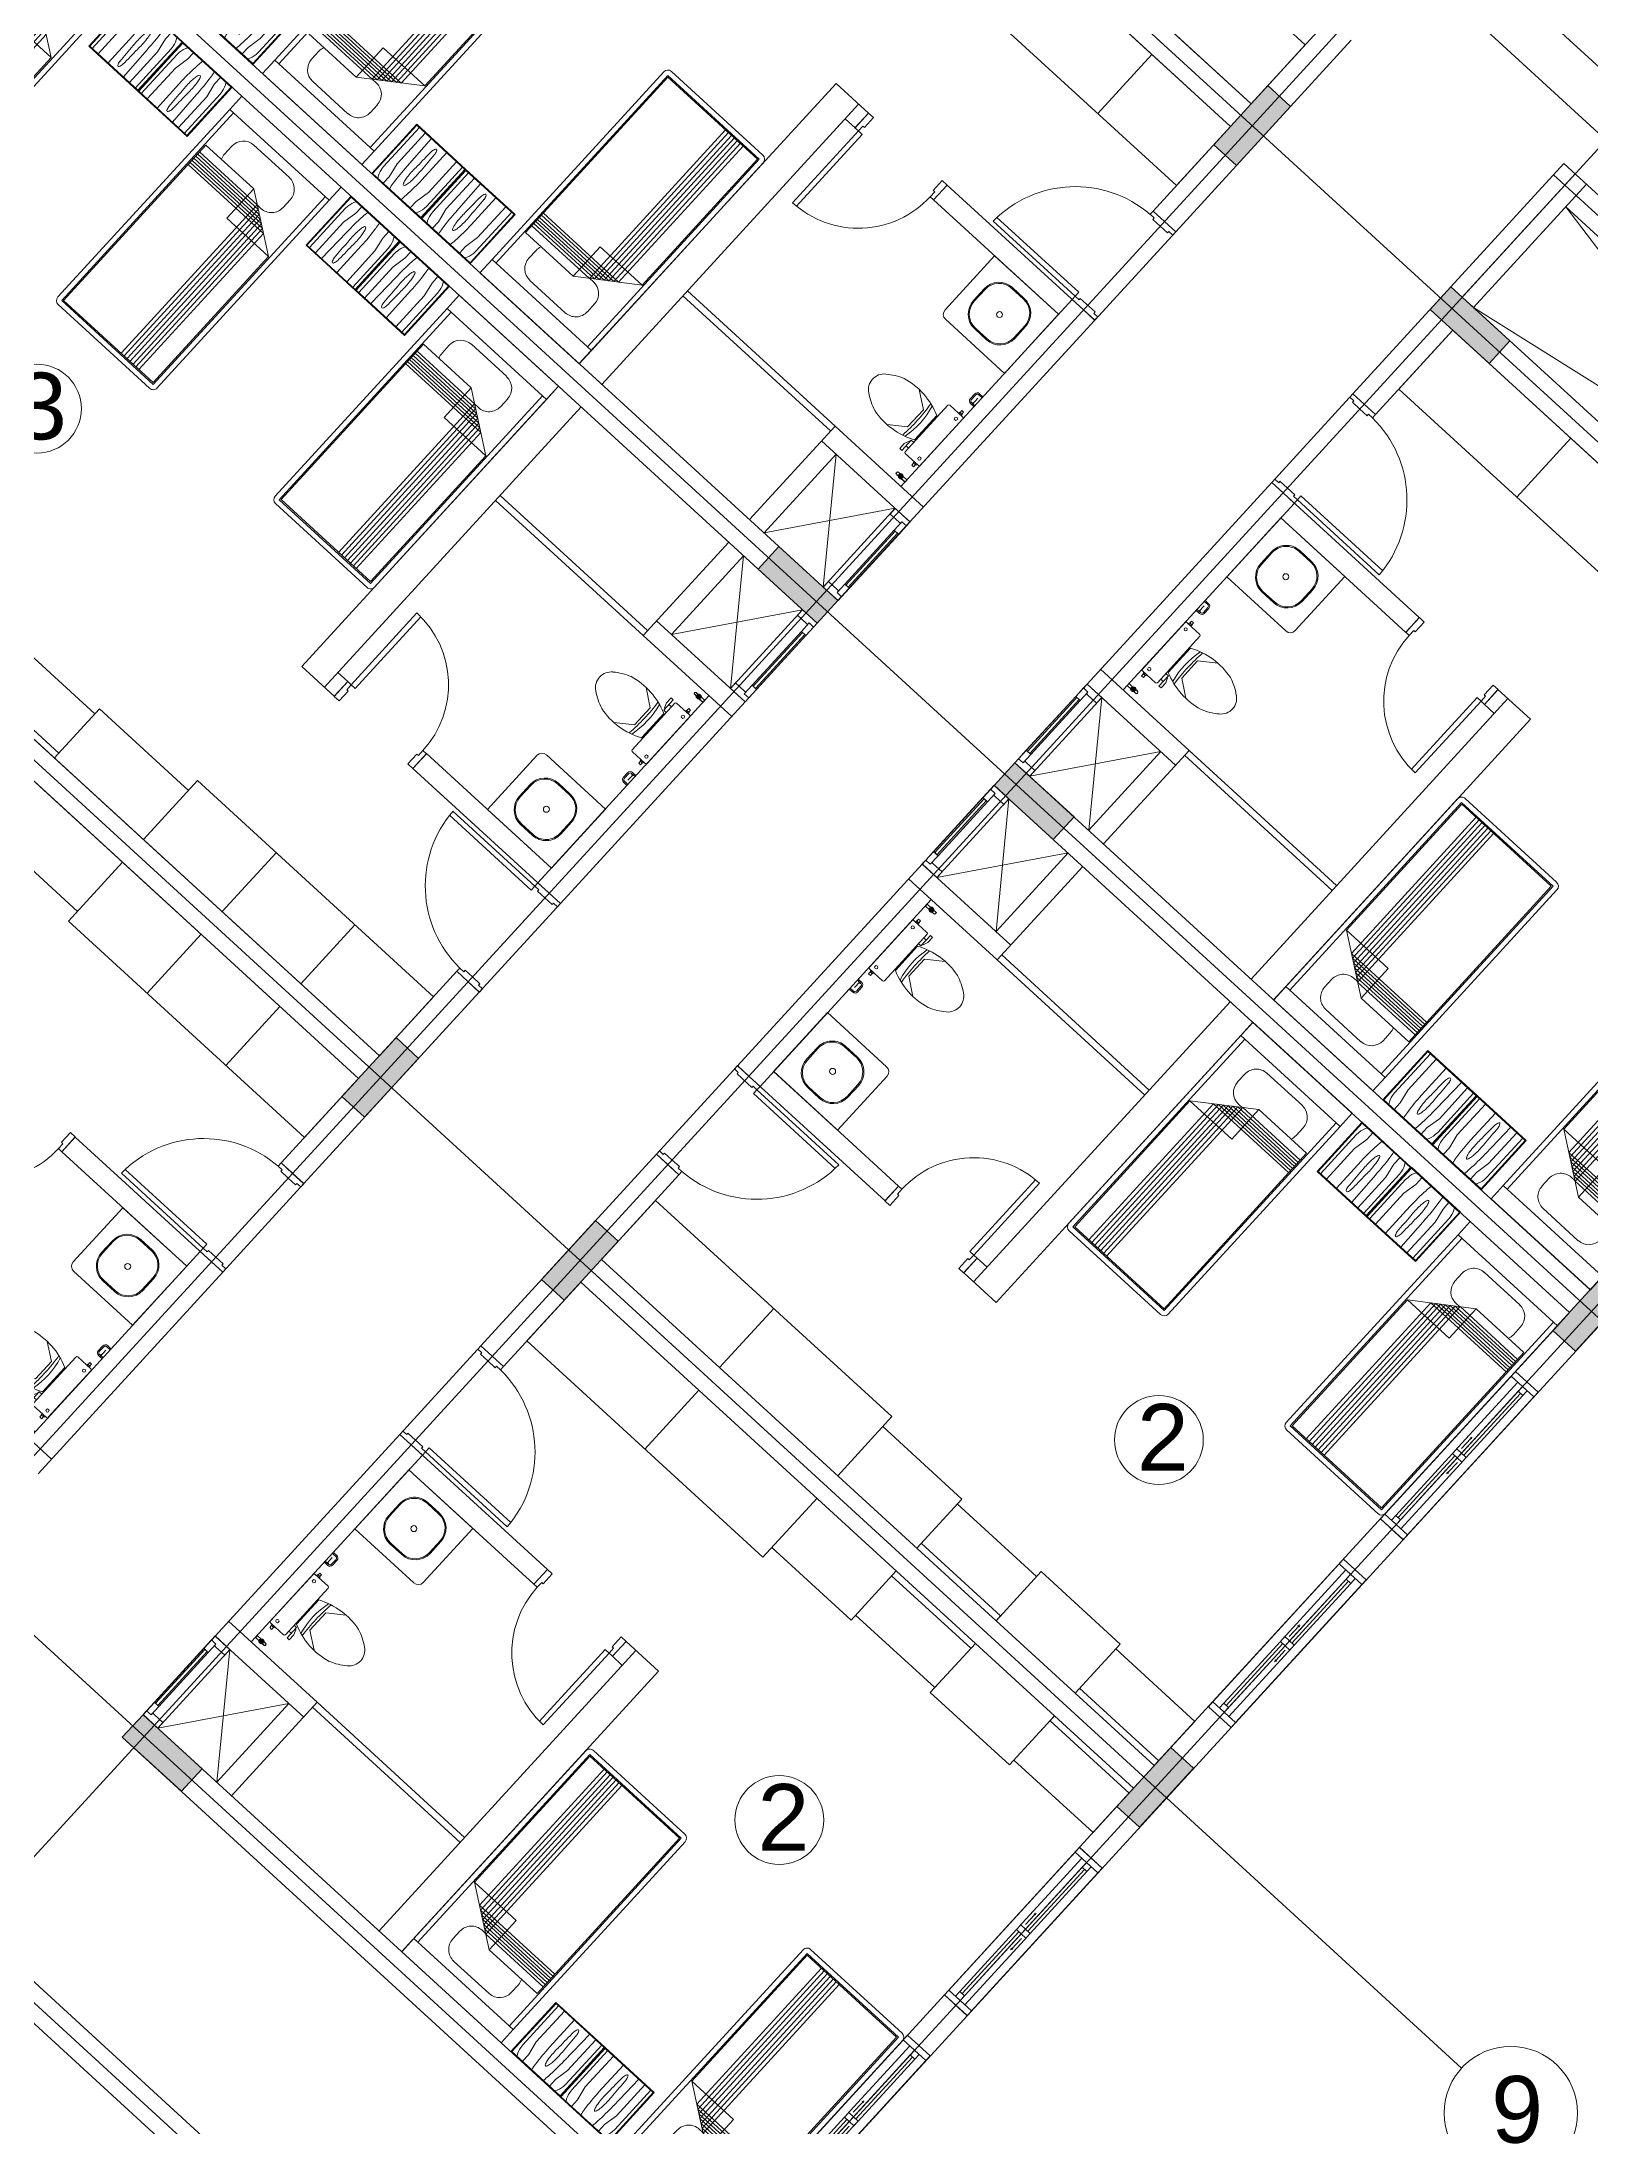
# Model space of a CAD drawing. Header units: metres. Extents: x 750 to 3116, y -341 to 1465.
# Drawn here: x 1586.25 to 1597.87, y 1073.79 to 1089.42 of the extents above; entities that cross this region are included whole.
import ezdxf
from ezdxf.enums import TextEntityAlignment as Align

# ---------------------------------------------------------------- set-up
doc = ezdxf.new("R2010")
doc.units = ezdxf.units.M
for name, color, linetype, lineweight in [('A-Door', 254, 'Continuous', 5), ('Bathroom Door', 252, 'Continuous', 5), ('Bathroom fur', 252, 'Continuous', 5), ('Centre Line', 7, 'Continuous', 13), ('Column', 50, 'Continuous', 20), ('Cutout', 153, 'Continuous', 5), ('Door', 253, 'Continuous', 5), ('Furniture', 44, 'Continuous', 5), ('GUIDE LINE', 7, 'Continuous', 5), ('Hatch', 251, 'Continuous', 5), ('Hidden line', 251, 'Continuous', 5), ('Inverted beam', 252, 'Continuous', 5), ('Railing', 190, 'Continuous', 5), ('Wall ext', 20, 'Continuous', 18), ('WINDOW', 33, 'Continuous', 5)]:
    doc.layers.add(name, color=color, linetype=linetype, lineweight=lineweight)
doc.layers.add('Text', color=7, linetype='Continuous')
doc.styles.get("Standard").update_dxf_attribs({"font": 'arial.ttf'})
doc.styles.add('TEXT-DET', font='simplex.shx', dxfattribs={"width": 0.7})

# ---------------------------------------------------------------- blocks, each defined once
blk = doc.blocks.new('Water Closet')
at = {"layer": 'Bathroom fur', "linetype": 'Continuous', "lineweight": -3}
for p, q in [((1886.331, 447.871), (1886.35, 447.871)), ((1886.331, 447.851), (1886.35, 447.851)), ((1886.364, 447.861), (1886.346, 447.861)), ((1886.364, 447.861), (1886.349, 447.87)), ((1886.364, 447.861), (1886.349, 447.853)), ((1886.364, 447.861), (1886.355, 447.877)), ((1886.364, 447.861), (1886.355, 447.846)), ((1886.364, 447.861), (1886.364, 447.879)), ((1886.364, 447.861), (1886.364, 447.879)), ((1886.364, 447.861), (1886.364, 447.879)), ((1886.364, 447.861), (1886.364, 447.879)), ((1886.364, 447.861), (1886.364, 447.879)), ((1886.364, 447.861), (1886.364, 447.879)), ((1886.364, 447.861), (1886.364, 447.879)), ((1886.364, 447.861), (1886.364, 447.879)), ((1886.364, 447.861), (1886.364, 447.879)), ((1886.364, 447.861), (1886.364, 447.879)), ((1886.364, 447.861), (1886.364, 447.879)), ((1886.364, 447.861), (1886.364, 447.879)), ((1886.364, 447.861), (1886.373, 447.877)), ((1886.364, 447.861), (1886.379, 447.87)), ((1886.364, 447.861), (1886.381, 447.861)), ((1886.364, 447.861), (1886.379, 447.853)), ((1886.364, 447.861), (1886.373, 447.846)), ((1886.364, 447.861), (1886.364, 447.844)), ((1886.378, 447.871), (1886.416, 447.871)), ((1886.378, 447.851), (1886.416, 447.851)), ((1886.416, 447.851), (1886.416, 447.871))]:
    blk.add_line(p, q, dxfattribs=at)
at = {"layer": 'Bathroom fur', "linetype": 'ByBlock'}
for p, q in [((1886.152, 447.554), (1886.027, 447.644)), ((1886.217, 447.662), (1886.217, 447.713)), ((1886.239, 447.713), (1886.217, 447.713)), ((1886.217, 447.662), (1886.232, 447.625)), ((1886.239, 447.608), (1886.239, 447.713)), ((1886.239, 447.666), (1886.264, 447.666)), ((1886.264, 447.23), (1886.264, 447.703)), ((1886.407, 447.713), (1886.274, 447.713)), ((1886.39, 447.724), (1886.365, 447.724)), ((1886.365, 447.724), (1886.365, 447.715)), ((1886.39, 447.715), (1886.365, 447.715)), ((1886.387, 447.744), (1886.368, 447.744)), ((1886.368, 447.744), (1886.368, 447.724)), ((1886.387, 447.744), (1886.387, 447.724)), ((1886.39, 447.724), (1886.39, 447.715)), ((1886.416, 447.23), (1886.416, 447.703)), ((1886.152, 447.379), (1886.152, 447.554)), ((1886.232, 447.625), (1886.239, 447.625)), ((1886.239, 447.608), (1886.264, 447.608)), ((1886.256, 447.343), (1886.256, 447.59)), ((1886.152, 447.379), (1886.027, 447.288)), ((1886.407, 447.22), (1886.274, 447.22)), ((1886.365, 447.208), (1886.365, 447.218)), ((1886.39, 447.218), (1886.365, 447.218)), ((1886.39, 447.208), (1886.365, 447.208)), ((1886.368, 447.189), (1886.368, 447.208)), ((1886.387, 447.189), (1886.368, 447.189)), ((1886.387, 447.189), (1886.387, 447.208)), ((1886.39, 447.208), (1886.39, 447.218))]:
    blk.add_line(p, q, dxfattribs=at)
at = {"layer": 'Bathroom fur'}
for p, q in [((1886.356, 447.031), (1886.356, 447.081)), ((1886.366, 447.031), (1886.366, 447.081)), ((1886.416, 447.106), (1886.381, 447.106)), ((1886.416, 447.096), (1886.381, 447.096)), ((1886.416, 447.016), (1886.381, 447.016)), ((1886.416, 447.006), (1886.381, 447.006))]:
    blk.add_line(p, q, dxfattribs=at)
at = {"layer": 'Bathroom fur', "linetype": 'Continuous', "lineweight": -3}
blk.add_circle((1886.364, 447.861), 0.0175, dxfattribs=at)
at = {"layer": 'Bathroom fur', "linetype": 'ByBlock'}
for centre in [(1886.378, 447.669), (1886.378, 447.264)]:
    blk.add_circle(centre, 0.0123, dxfattribs=at)
at = {"layer": 'Bathroom fur', "linetype": 'Continuous', "lineweight": -3}
blk.add_arc((1886.331, 447.861), 0.01, 90.002, 270, dxfattribs=at)
at = {"layer": 'Bathroom fur', "linetype": 'ByBlock'}
for centre, radius, start, end in [((1886.017, 447.095), 0.55, 64.2321, 103.6755), ((1886.274, 447.703), 0.00987, 90, 180), ((1886.407, 447.703), 0.00987, 0, 90), ((1885.835, 447.467), 0.119, 126.3794, 233.6206), ((1886.035, 447.208), 0.446, 109.2942, 127.2549), ((1884.672, 447.479), 1.501, 353.4552, 5.5271), ((1885.552, 447.472), 0.65, 345.9276, 13.0204), ((1886.041, 447.728), 0.451, 232.2382, 250.1051), ((1886.017, 447.838), 0.55, 256.3245, 295.7679), ((1886.274, 447.23), 0.00987, 180, 270), ((1886.407, 447.23), 0.00987, 270, 0)]:
    blk.add_arc(centre, radius, start, end, dxfattribs=at)
at = {"layer": 'Bathroom fur'}
for centre, radius, start, end in [((1886.381, 447.081), 0.025, 90, 180), ((1886.381, 447.031), 0.025, 180, 270), ((1886.381, 447.081), 0.015, 90, 180), ((1886.381, 447.031), 0.015, 180, 270)]:
    blk.add_arc(centre, radius, start, end, dxfattribs=at)
at = {"layer": 'Bathroom fur', "style": 'TEXT-DET', "width": 0.6}
blk.add_text('1', height=0.06, dxfattribs=at).set_placement((1886.394, 447.07), align=Align.MIDDLE)
blk = doc.blocks.new('Bed')
at = {"layer": 'Furniture', "linetype": 'Continuous'}
for p, q in [((1878.327, 465.952), (1879.337, 465.952)), ((1878.327, 465.817), (1878.327, 465.952)), ((1879.337, 465.952), (1879.337, 465.817)), ((1879.337, 465.817), (1878.327, 465.817)), ((1878.327, 463.909), (1878.327, 465.817)), ((1878.367, 463.909), (1878.367, 465.817)), ((1879.297, 465.817), (1879.297, 463.909)), ((1879.337, 465.817), (1879.337, 463.909)), ((1878.525, 465.544), (1878.525, 465.624)), ((1878.642, 465.742), (1879.002, 465.742)), ((1879.12, 465.624), (1879.12, 465.544)), ((1878.377, 465.499), (1878.862, 465.499)), ((1878.377, 463.919), (1878.377, 465.499)), ((1878.862, 465.499), (1879.287, 465.199)), ((1878.862, 465.199), (1878.862, 465.499)), ((1878.962, 465.429), (1878.377, 465.429)), ((1878.992, 465.407), (1878.377, 465.407)), ((1879.022, 465.386), (1878.377, 465.386)), ((1879.052, 465.365), (1878.377, 465.365)), ((1879.082, 465.344), (1878.377, 465.344)), ((1879.112, 465.323), (1878.377, 465.323)), ((1879.142, 465.302), (1878.377, 465.302)), ((1878.962, 463.919), (1878.962, 465.429)), ((1879.002, 465.427), (1878.965, 465.427)), ((1878.992, 463.919), (1878.992, 465.407)), ((1879.022, 463.919), (1879.022, 465.386)), ((1879.052, 463.919), (1879.052, 465.365)), ((1879.082, 463.919), (1879.082, 465.344)), ((1879.112, 463.919), (1879.112, 465.323)), ((1879.142, 463.919), (1879.142, 465.302)), ((1879.287, 465.199), (1878.862, 465.199)), ((1879.287, 465.199), (1879.287, 463.919)), ((1879.297, 463.909), (1878.367, 463.909)), ((1879.287, 463.919), (1878.377, 463.919)), ((1879.297, 463.869), (1878.367, 463.869))]:
    blk.add_line(p, q, dxfattribs=at)
for centre, radius, start, end in [((1878.642, 465.624), 0.117, 90, 180), ((1879.002, 465.624), 0.117, 360, 90), ((1878.642, 465.544), 0.117, 180.0006, 202.5189), ((1879.002, 465.544), 0.117, 270, 0), ((1878.367, 463.909), 0.04, 180, 270), ((1879.297, 463.909), 0.04, 270, 0)]:
    blk.add_arc(centre, radius, start, end, dxfattribs=at)
blk = doc.blocks.new('Nightstand')
at = {"layer": 'Furniture'}
for p, q in [((1879.838, 464.54), (1879.838, 464.04)), ((1880.338, 464.54), (1879.838, 464.54)), ((1879.843, 464.535), (1879.843, 464.045)), ((1880.333, 464.535), (1879.843, 464.535)), ((1879.951, 464.469), (1879.951, 464.535)), ((1880.226, 464.469), (1880.226, 464.535)), ((1880.333, 464.045), (1880.333, 464.535)), ((1880.338, 464.04), (1880.338, 464.54)), ((1879.869, 464.442), (1879.871, 464.467)), ((1879.869, 464.045), (1879.869, 464.442)), ((1879.929, 464.358), (1879.951, 464.469)), ((1879.929, 464.045), (1879.929, 464.358)), ((1880.074, 464.444), (1880.068, 464.44)), ((1880.08, 464.44), (1880.074, 464.444)), ((1880.248, 464.358), (1880.226, 464.469)), ((1880.248, 464.045), (1880.248, 464.358)), ((1880.308, 464.442), (1880.305, 464.467)), ((1880.308, 464.045), (1880.308, 464.442)), ((1879.997, 464.32), (1879.991, 464.045)), ((1880.147, 464.32), (1880.147, 464.045)), ((1879.843, 464.045), (1880.333, 464.045)), ((1880.068, 464.081), (1880.074, 464.077)), ((1880.074, 464.077), (1880.08, 464.081)), ((1879.838, 464.04), (1880.338, 464.04))]:
    blk.add_line(p, q, dxfattribs=at)
for centre, radius, start, end in [((1880.021, 464.452), 0.15, 146.5657, 174.2856), ((1880.825, 464.399), 0.823, 170.5074, 174.0179), ((1879.315, 464.399), 0.828, 5.9821, 9.4446), ((1880.156, 464.452), 0.15, 5.7144, 33.4343), ((1881.576, 464.32), 1.578, 174.0179, 180), ((1880.715, 464.32), 0.664, 175.5997, 180), ((1880.395, 464.345), 0.343, 169.4757, 175.5997), ((1880.197, 464.382), 0.142, 155.8434, 169.4757), ((1879.951, 464.382), 0.142, 10.5243, 24.1566), ((1879.753, 464.345), 0.343, 4.4003, 10.5243), ((1879.433, 464.32), 0.664, 0, 4.4003), ((1878.564, 464.32), 1.583, 0, 5.9821), ((1880.715, 464.32), 0.664, 180, 184.4003), ((1886.298, 464.381), 6.246, 181.0259, 182.4606), ((1873.85, 464.381), 6.246, 357.5394, 358.9741), ((1879.433, 464.32), 0.664, 355.5997, 0), ((1880.197, 464.139), 0.142, 190.5243, 204.1566), ((1879.951, 464.139), 0.142, 335.8434, 349.4757)]:
    blk.add_arc(centre, radius, start, end, dxfattribs=at)
blk = doc.blocks.new('Wash bashin')
at = {"layer": 'Bathroom fur', "ltscale": 0.35}
for p, q in [((1884.067, 437.333), (1884.067, 437.883)), ((1884.117, 437.933), (1884.717, 437.933)), ((1884.717, 437.333), (1884.717, 437.933)), ((1884.067, 437.333), (1884.717, 437.333))]:
    blk.add_line(p, q, dxfattribs=at)
at = {"layer": 'Bathroom fur'}
for p, q in [((1884.327, 437.838), (1884.447, 437.838)), ((1884.327, 437.83), (1884.447, 437.83)), ((1884.177, 437.568), (1884.177, 437.688)), ((1884.185, 437.568), (1884.185, 437.688)), ((1884.589, 437.688), (1884.589, 437.568)), ((1884.597, 437.688), (1884.597, 437.568)), ((1884.447, 437.426), (1884.327, 437.426)), ((1884.447, 437.418), (1884.327, 437.418))]:
    blk.add_line(p, q, dxfattribs=at)
blk.add_circle((1884.392, 437.633), 0.0225, dxfattribs=at)
at = {"layer": 'Bathroom fur', "ltscale": 0.35}
blk.add_arc((1884.117, 437.883), 0.05, 90, 180, dxfattribs=at)
at = {"layer": 'Bathroom fur'}
for centre, radius, start, end in [((1884.327, 437.688), 0.15, 90, 180), ((1884.327, 437.688), 0.142, 90, 180), ((1884.447, 437.688), 0.15, 0, 90), ((1884.447, 437.688), 0.142, 0, 90), ((1884.327, 437.568), 0.15, 180, 270), ((1884.327, 437.568), 0.142, 180, 270), ((1884.447, 437.568), 0.15, 270, 0), ((1884.447, 437.568), 0.142, 270, 0)]:
    blk.add_arc(centre, radius, start, end, dxfattribs=at)
blk = doc.blocks.new('Door 900')
at = {"layer": 'A-Door'}
for points in [[(29934124, 12198491), (29934164, 12198491), (29934164, 12198476), (29934239, 12198476), (29934314, 12198476), (29934314, 12198491), (29934354, 12198491), (29934354, 12198524), (29934239, 12198524), (29934124, 12198524)], [(29934164, 12197672), (29934314, 12197672), (29934314, 12197658), (29934354, 12197658), (29934354, 12197624), (29934239, 12197624), (29934124, 12197624), (29934124, 12197658), (29934164, 12197658)]]:
    blk.add_lwpolyline(points, close=True, dxfattribs=at)
blk.add_lwpolyline([(29935187, 12197658), (29934354, 12197658), (29934354, 12197698), (29935185, 12197698)], dxfattribs=at)
blk.add_arc((29934327, 12197631), 860, 1.7769, 88.2024, dxfattribs=at)
blk = doc.blocks.new('Door1')
at = {"layer": 'Bathroom Door'}
for p, q in [((1900.586, 444.886), (1899.856, 444.886)), ((1900.586, 444.846), (1899.857, 444.846))]:
    blk.add_line(p, q, dxfattribs=at)
for points in [[(1900.736, 444.921), (1900.586, 444.921), (1900.586, 444.886), (1900.636, 444.886), (1900.636, 444.871), (1900.736, 444.871), (1900.736, 444.921)], [(1900.586, 444.886), (1900.586, 444.846)], [(1900.736, 444.121), (1900.586, 444.121), (1900.586, 444.156), (1900.636, 444.156), (1900.636, 444.171), (1900.736, 444.171), (1900.736, 444.121)]]:
    blk.add_lwpolyline(points, dxfattribs=at)
blk.add_arc((1900.586, 444.886), 0.73, 180, 270, dxfattribs=at)
blk = doc.blocks.new('WINODO1')
at = {"layer": 'WINDOW', "linetype": 'Continuous'}
for p, q in [((2471212540, 936769700), (2471212491, 936769700)), ((2471212491, 936769700), (2471212491, 936769470)), ((2471212540, 936769700), (2471212540, 936769470)), ((2471213991, 936769700), (2471213943, 936769700)), ((2471213943, 936769700), (2471213943, 936769470)), ((2471213991, 936769700), (2471213991, 936769470)), ((2471212540, 936769470), (2471212491, 936769470)), ((2471213991, 936769470), (2471213943, 936769470))]:
    blk.add_line(p, q, dxfattribs=at)
at = {"layer": 'WINDOW'}
for p, q in [((2471212540, 936769700), (2471213943, 936769700)), ((2471213241, 936769537), (2471212540, 936769537)), ((2471212588, 936769633), (2471213217, 936769633)), ((2471212588, 936769585), (2471213217, 936769585)), ((2471213193, 936769561), (2471213089, 936769561)), ((2471213241, 936769633), (2471213943, 936769633)), ((2471213266, 936769585), (2471213895, 936769585)), ((2471213266, 936769537), (2471213895, 936769537)), ((2471213290, 936769609), (2471213394, 936769609)), ((2471212540, 936769470), (2471213943, 936769470))]:
    blk.add_line(p, q, dxfattribs=at)
at = {"layer": 'WINDOW', "color": 4}
blk.add_line((2471212588, 936769609), (2471213217, 936769609), dxfattribs=at)
at = {"layer": 'WINDOW', "color": 4, "true_color": 0x1fffff}
blk.add_line((2471213266, 936769561), (2471213895, 936769561), dxfattribs=at)
at = {"layer": 'WINDOW'}
for points in [[(2471212540, 936769585), (2471212588, 936769585), (2471212588, 936769633), (2471212540, 936769633)], [(2471213076, 936769561), (2471213089, 936769568), (2471213089, 936769554)], [(2471213217, 936769585), (2471213266, 936769585), (2471213266, 936769633), (2471213217, 936769633)], [(2471213217, 936769537), (2471213266, 936769537), (2471213266, 936769585), (2471213217, 936769585)], [(2471213406, 936769609), (2471213394, 936769616), (2471213394, 936769602)], [(2471213895, 936769537), (2471213943, 936769537), (2471213943, 936769585), (2471213895, 936769585)]]:
    blk.add_lwpolyline(points, close=True, dxfattribs=at)
blk = doc.blocks.new('700mm Door')
at = {"layer": 'Door'}
for points in [[(11493508.327, 4446107.926), (11493508.287, 4446107.926), (11493508.287, 4446107.776), (11493508.344, 4446107.776), (11493508.344, 4446107.868), (11493508.344, 4446107.88), (11493508.327, 4446107.88)], [(11493508.327, 4446107.88), (11493508.413, 4446107.88), (11493508.413, 4446107.926), (11493508.327, 4446107.926)], [(11493508.413, 4446107.891), (11493508.961, 4446107.891), (11493508.961, 4446107.914), (11493508.413, 4446107.914)], [(11493509.047, 4446107.88), (11493508.961, 4446107.88), (11493508.961, 4446107.926), (11493509.047, 4446107.926)], [(11493509.047, 4446107.926), (11493509.047, 4446107.88), (11493509.03, 4446107.88), (11493509.03, 4446107.868), (11493509.03, 4446107.776), (11493509.087, 4446107.776), (11493509.087, 4446107.926)]]:
    blk.add_lwpolyline(points, close=True, dxfattribs=at)
at = {"layer": 'Door', "color": 1}
blk.add_lwpolyline([(11493508.413, 4446107.88), (11493508.961, 4446107.88), (11493508.961, 4446107.926), (11493508.413, 4446107.926)], close=True, dxfattribs=at)

msp = doc.modelspace()

# ---------------------------------------------------------------- hatches: boundary and pattern name
at = {"layer": 'Hatch', "transparency": 33554687}
h = msp.add_hatch(color=256, dxfattribs=at)
h.dxf.hatch_style = 1
h.paths.add_polyline_path([(1646.175, 1069.127), (1646.005, 1069.283), (1645.846, 1069.109), (1645.755, 1069.01), (1645.6, 1068.84), (1645.769, 1068.685)])
h.paths.add_polyline_path([(1649.318, 1072.559), (1649.149, 1072.715), (1648.743, 1072.272), (1648.913, 1072.117)])
h.paths.add_polyline_path([(1652.587, 1076.128), (1652.417, 1076.283), (1652.384, 1076.246), (1652.292, 1076.147), (1652.012, 1075.841), (1652.182, 1075.685)])
h.paths.add_polyline_path([(1655.856, 1079.696), (1655.686, 1079.852), (1655.281, 1079.409), (1655.45, 1079.254)])
h.paths.add_polyline_path([(1659.124, 1083.265), (1658.955, 1083.42), (1658.549, 1082.978), (1658.719, 1082.823)])
h.paths.add_polyline_path([(1661.826, 1087.102), (1661.67, 1086.933), (1662.113, 1086.527), (1662.268, 1086.697)])
h.paths.add_polyline_path([(1657.785, 1090.804), (1657.629, 1090.634), (1658.072, 1090.229), (1658.227, 1090.399)])
h.paths.add_polyline_path([(1654.516, 1087.235), (1654.361, 1087.066), (1654.471, 1086.964), (1654.803, 1086.66), (1654.958, 1086.83)])
h.paths.add_polyline_path([(1652.746, 1088.856), (1652.591, 1088.687), (1653.033, 1088.281), (1653.189, 1088.451)])
h.paths.add_polyline_path([(1651.542, 1083.648), (1651.372, 1083.803), (1650.967, 1083.361), (1651.137, 1083.205)])
h.paths.add_polyline_path([(1650.045, 1085.019), (1649.875, 1085.174), (1649.47, 1084.732), (1649.64, 1084.577)])
h.paths.add_polyline_path([(1647.979, 1080.098), (1647.823, 1079.929), (1647.934, 1079.827), (1648.266, 1079.523), (1648.421, 1079.693)])
h.paths.add_polyline_path([(1646.541, 1081.415), (1646.209, 1081.719), (1646.053, 1081.55), (1646.496, 1081.144), (1646.651, 1081.314)])
h.paths.add_polyline_path([(1645.004, 1076.511), (1644.835, 1076.666), (1644.43, 1076.224), (1644.599, 1076.068)])
h.paths.add_polyline_path([(1643.632, 1078.018), (1643.463, 1078.174), (1643.058, 1077.731), (1643.227, 1077.576)])
h.paths.add_polyline_path([(1641.441, 1072.961), (1641.286, 1072.792), (1641.728, 1072.386), (1641.884, 1072.556)])
h.paths.add_polyline_path([(1640.114, 1074.177), (1639.944, 1074.332), (1639.539, 1073.89), (1639.709, 1073.734)])
h.paths.add_polyline_path([(1636.735, 1070.71), (1636.403, 1071.014), (1636.247, 1070.844), (1636.69, 1070.439), (1636.845, 1070.608)])
h.paths.add_polyline_path([(1631.152, 1076.325), (1630.982, 1076.481), (1630.577, 1076.038), (1630.746, 1075.883)])
h.paths.add_polyline_path([(1634.17, 1079.621), (1634.001, 1079.776), (1633.595, 1079.334), (1633.765, 1079.179)])
h.paths.add_polyline_path([(1637.689, 1083.462), (1637.519, 1083.618), (1637.114, 1083.175), (1637.284, 1083.02)])
h.paths.add_polyline_path([(1640.833, 1086.895), (1640.663, 1087.05), (1640.258, 1086.607), (1640.427, 1086.452), (1640.461, 1086.489), (1640.552, 1086.589)])
h.paths.add_polyline_path([(1644.101, 1090.463), (1643.932, 1090.618), (1643.527, 1090.176), (1643.696, 1090.021)])
h.paths.add_polyline_path([(1646.999, 1093.626), (1647.09, 1093.726), (1647.245, 1093.895), (1647.076, 1094.051), (1646.67, 1093.608), (1646.84, 1093.453)])
h.paths.add_polyline_path([(1636.008, 1091.063), (1635.839, 1091.218), (1635.433, 1090.776), (1635.603, 1090.62)])
h.paths.add_polyline_path([(1631.525, 1095.17), (1631.369, 1095), (1631.48, 1094.899), (1631.812, 1094.595), (1631.967, 1094.764)])
h.paths.add_polyline_path([(1628.676, 1091.718), (1628.506, 1091.874), (1628.101, 1091.431), (1628.27, 1091.276)])
h.paths.add_polyline_path([(1632.989, 1087.767), (1632.82, 1087.922), (1632.415, 1087.48), (1632.584, 1087.325)])
h.paths.add_polyline_path([(1629.471, 1083.926), (1629.301, 1084.081), (1628.896, 1083.639), (1629.066, 1083.483)])
h.paths.add_polyline_path([(1624.987, 1088.032), (1624.832, 1087.863), (1625.274, 1087.458), (1625.43, 1087.627)])
h.paths.add_polyline_path([(1626.327, 1080.494), (1626.157, 1080.649), (1626.124, 1080.612), (1626.032, 1080.513), (1625.752, 1080.207), (1625.922, 1080.051)])
h.paths.add_polyline_path([(1621.719, 1084.464), (1621.563, 1084.294), (1621.674, 1084.193), (1622.006, 1083.889), (1622.161, 1084.059)])
h.paths.add_polyline_path([(1619.949, 1086.085), (1619.794, 1085.915), (1620.236, 1085.51), (1620.391, 1085.68), (1620.281, 1085.781)])
h.paths.add_polyline_path([(1623.218, 1089.654), (1623.062, 1089.484), (1623.505, 1089.079), (1623.66, 1089.248)])
h.paths.add_polyline_path([(1626.486, 1093.222), (1626.331, 1093.052), (1626.773, 1092.647), (1626.929, 1092.817)])
h.paths.add_polyline_path([(1622.117, 1097.224), (1621.962, 1097.055), (1622.404, 1096.649), (1622.56, 1096.819)])
h.paths.add_polyline_path([(1619.143, 1093.637), (1618.973, 1093.792), (1618.568, 1093.35), (1618.738, 1093.194)])
h.paths.add_polyline_path([(1615.874, 1090.068), (1615.705, 1090.223), (1615.299, 1089.781), (1615.469, 1089.626)])
h.paths.add_polyline_path([(1612.731, 1086.636), (1612.561, 1086.791), (1612.156, 1086.349), (1612.325, 1086.194)])
h.paths.add_polyline_path([(1617.373, 1082.384), (1617.203, 1082.539), (1616.798, 1082.097), (1616.967, 1081.942)])
h.paths.add_polyline_path([(1618.745, 1080.876), (1618.575, 1081.032), (1618.17, 1080.589), (1618.339, 1080.434)])
h.paths.add_polyline_path([(1623.058, 1076.925), (1622.889, 1077.08), (1622.483, 1076.638), (1622.653, 1076.483)])
h.paths.add_polyline_path([(1619.915, 1073.493), (1619.745, 1073.648), (1619.34, 1073.206), (1619.509, 1073.051)])
h.paths.add_polyline_path([(1615.181, 1077.327), (1615.026, 1077.157), (1615.468, 1076.752), (1615.624, 1076.922)])
h.paths.add_polyline_path([(1613.411, 1078.948), (1613.256, 1078.778), (1613.699, 1078.373), (1613.854, 1078.543)])
h.paths.add_polyline_path([(1609.042, 1082.95), (1608.887, 1082.78), (1609.329, 1082.375), (1609.485, 1082.545)])
h.paths.add_polyline_path([(1610.143, 1075.379), (1609.987, 1075.21), (1610.43, 1074.805), (1610.585, 1074.974)])
h.paths.add_polyline_path([(1607.566, 1071.678), (1607.397, 1071.834), (1606.992, 1071.391), (1607.161, 1071.236)])
h.paths.add_polyline_path([(1602.924, 1075.93), (1602.755, 1076.086), (1602.35, 1075.643), (1602.519, 1075.488)])
h.paths.add_polyline_path([(1604.823, 1087.317), (1604.653, 1087.472), (1604.495, 1087.299), (1604.403, 1087.199), (1604.248, 1087.03), (1604.418, 1086.874)])
h.paths.add_polyline_path([(1607.842, 1090.612), (1607.672, 1090.768), (1607.267, 1090.325), (1607.436, 1090.17)])
h.paths.add_polyline_path([(1603.528, 1094.564), (1603.358, 1094.719), (1602.953, 1094.277), (1603.123, 1094.121)])
h.paths.add_polyline_path([(1600.09, 1091.151), (1599.934, 1090.981), (1600.377, 1090.576), (1600.532, 1090.745)])
h.paths.add_polyline_path([(1602.031, 1095.935), (1601.861, 1096.09), (1601.456, 1095.648), (1601.626, 1095.492)])
h.paths.add_polyline_path([(1596.087, 1101.379), (1595.918, 1101.534), (1595.513, 1101.092), (1595.682, 1100.937)])
h.paths.add_polyline_path([(1592.944, 1097.947), (1592.774, 1098.102), (1592.369, 1097.66), (1592.538, 1097.504)])
h.paths.add_polyline_path([(1598.32, 1092.772), (1598.164, 1092.602), (1598.607, 1092.197), (1598.762, 1092.366)])
h.paths.add_polyline_path([(1595.619, 1088.934), (1595.449, 1089.09), (1595.044, 1088.647), (1595.213, 1088.492)])
h.paths.add_polyline_path([(1589.675, 1094.378), (1589.505, 1094.534), (1589.1, 1094.091), (1589.27, 1093.936)])
h.paths.add_polyline_path([(1586.406, 1090.81), (1586.237, 1090.965), (1585.831, 1090.523), (1586.001, 1090.367)])
h.paths.add_polyline_path([(1592.225, 1085.229), (1591.782, 1085.635), (1591.627, 1085.465), (1592.07, 1085.06)])
h.paths.add_polyline_path([(1593.995, 1083.608), (1593.552, 1084.013), (1593.397, 1083.844), (1593.839, 1083.439)])
h.paths.add_polyline_path([(1596.821, 1087.582), (1596.666, 1087.412), (1597.108, 1087.007), (1597.263, 1087.177)])
h.paths.add_polyline_path([(1601.304, 1083.475), (1601.135, 1083.631), (1600.729, 1083.188), (1600.899, 1083.033)])
h.paths.add_polyline_path([(1598.161, 1080.043), (1597.991, 1080.199), (1597.586, 1079.756), (1597.755, 1079.601)])
h.paths.add_polyline_path([(1594.892, 1076.475), (1594.722, 1076.63), (1594.317, 1076.188), (1594.487, 1076.032)])
h.paths.add_polyline_path([(1590.578, 1080.426), (1590.408, 1080.581), (1590.003, 1080.139), (1590.173, 1079.984)])
h.paths.add_polyline_path([(1589.081, 1081.797), (1588.912, 1081.953), (1588.506, 1081.51), (1588.676, 1081.355)])
h.paths.add_polyline_path([(1583.138, 1087.241), (1582.968, 1087.397), (1582.563, 1086.954), (1582.732, 1086.799)])
h.paths.add_polyline_path([(1579.869, 1083.673), (1579.699, 1083.828), (1579.294, 1083.386), (1579.464, 1083.23)])
h.paths.add_polyline_path([(1585.245, 1078.497), (1585.09, 1078.328), (1585.532, 1077.923), (1585.687, 1078.092)])
h.paths.add_polyline_path([(1587.015, 1076.876), (1586.859, 1076.707), (1587.302, 1076.302), (1587.457, 1076.471)])
h.paths.add_polyline_path([(1582.669, 1074.797), (1582.499, 1074.952), (1582.094, 1074.509), (1582.263, 1074.354)])
h.paths.add_polyline_path([(1576.725, 1080.241), (1576.556, 1080.396), (1576.15, 1079.954), (1576.32, 1079.798)])
h.paths.add_polyline_path([(1591.748, 1073.043), (1591.579, 1073.198), (1591.42, 1073.025), (1591.329, 1072.925), (1591.173, 1072.755), (1591.343, 1072.6)])
h.paths.add_polyline_path([(1561.743, 1075.008), (1561.574, 1075.163), (1561.169, 1074.72), (1561.339, 1074.565)])
h.paths.add_polyline_path([(1566.286, 1079.98), (1566.116, 1080.135), (1565.712, 1079.692), (1565.882, 1079.537)])
h.paths.add_polyline_path([(1570.833, 1084.956), (1570.663, 1085.111), (1570.258, 1084.668), (1570.428, 1084.513)])
h.paths.add_polyline_path([(1575.254, 1089.795), (1574.811, 1090.2), (1574.656, 1090.03), (1575.099, 1089.625)])
h.paths.add_polyline_path([(1579.283, 1095.094), (1579.128, 1094.925), (1579.571, 1094.52), (1579.726, 1094.69)])
h.paths.add_polyline_path([(1568.934, 1095.82), (1568.764, 1095.975), (1568.36, 1095.533), (1568.529, 1095.377)])
h.paths.add_polyline_path([(1564.388, 1090.845), (1564.218, 1091), (1563.813, 1090.557), (1563.983, 1090.402)])
h.paths.add_polyline_path([(1559.841, 1085.869), (1559.672, 1086.024), (1559.267, 1085.581), (1559.437, 1085.426)])
h.paths.add_polyline_path([(1557.524, 1083.333), (1557.211, 1083.62), (1557.211, 1083.62), (1557.196, 1083.633), (1557.081, 1083.738), (1556.926, 1083.568), (1557.369, 1083.163)])
h.paths.add_polyline_path([(1555.295, 1080.893), (1555.125, 1081.048), (1554.721, 1080.605), (1554.89, 1080.45)])
h.paths.add_polyline_path([(1552.096, 1088.293), (1551.941, 1088.123), (1551.941, 1088.123), (1552.384, 1087.718), (1552.539, 1087.888)])
h.paths.add_polyline_path([(1554.583, 1090.674), (1554.413, 1090.829), (1554.008, 1090.386), (1554.178, 1090.231)])
h.paths.add_polyline_path([(1559.129, 1095.649), (1558.959, 1095.805), (1558.555, 1095.362), (1558.724, 1095.206)])
h.paths.add_polyline_path([(1563.675, 1100.625), (1563.506, 1100.78), (1563.101, 1100.337), (1563.271, 1100.182)])
h.paths.add_polyline_path([(1567.853, 1105.538), (1567.698, 1105.368), (1568.141, 1104.964), (1568.296, 1105.134)])

# ---------------------------------------------------------------- linework, layer by layer
at = {"layer": 'Bathroom fur'}
for p, q in [((1592.169, 1086.501), (1591.063, 1087.514)), ((1592.203, 1086.538), (1591.097, 1087.551)), ((1590.764, 1084.967), (1589.658, 1085.98)), ((1590.798, 1085.004), (1589.692, 1086.017)), ((1594.858, 1084.106), (1595.964, 1083.093)), ((1594.824, 1084.069), (1595.93, 1083.056)), ((1593.419, 1082.535), (1594.525, 1081.522)), ((1593.453, 1082.572), (1594.559, 1081.559)), ((1588.286, 1076.932), (1589.392, 1075.919)), ((1588.32, 1076.969), (1589.426, 1075.956))]:
    msp.add_line(p, q, dxfattribs=at)
at = {"layer": 'Centre Line', "color": 30, "true_color": 0xf26722}
for p, q in [((1603.973, 1098.225), (1580.152, 1072.22)), ((1619.935, 1069.074), (1589.233, 1097.197)), ((1605.469, 1096.854), (1581.649, 1070.848)), ((1618.531, 1067.54), (1587.828, 1095.663)), ((1609.783, 1092.902), (1585.963, 1066.897)), ((1615.262, 1063.972), (1584.559, 1092.095)), ((1596.901, 1074.227), (1581.291, 1088.526)), ((1593.633, 1070.659), (1578.022, 1084.958))]:
    msp.add_line(p, q, dxfattribs=at)
at = {"layer": 'Centre Line', "color": 3, "true_color": 0x1fff1f}
msp.add_lwpolyline([(1560.568, 1110.589), (1582.572, 1090.434), (1588.732, 1097.158), (1612.323, 1075.549), (1624.767, 1089.135), (1647.479, 1068.331)], dxfattribs=at)
at = {"layer": 'Centre Line', "color": 30, "true_color": 0xf26722}
msp.add_circle((1597.27, 1073.889), 0.5, dxfattribs=at)
at = {"layer": 'Column'}
for points in [[(1595.044, 1088.647), (1595.449, 1089.09), (1595.619, 1088.934), (1595.213, 1088.492), (1595.044, 1088.647)], [(1596.821, 1087.582), (1597.263, 1087.177), (1597.108, 1087.007), (1596.666, 1087.412), (1596.821, 1087.582)], [(1591.782, 1085.635), (1592.225, 1085.229), (1592.07, 1085.06), (1591.627, 1085.465), (1591.782, 1085.635)], [(1593.552, 1084.013), (1593.995, 1083.608), (1593.839, 1083.439), (1593.397, 1083.844), (1593.552, 1084.013)], [(1588.506, 1081.51), (1588.912, 1081.953), (1589.081, 1081.797), (1588.676, 1081.355), (1588.506, 1081.51)], [(1590.003, 1080.139), (1590.408, 1080.581), (1590.578, 1080.426), (1590.173, 1079.984), (1590.003, 1080.139)], [(1597.586, 1079.756), (1597.991, 1080.199), (1598.161, 1080.043), (1597.755, 1079.601), (1597.586, 1079.756)], [(1587.015, 1076.876), (1587.457, 1076.471), (1587.302, 1076.302), (1586.859, 1076.707), (1587.015, 1076.876)], [(1594.317, 1076.188), (1594.722, 1076.63), (1594.892, 1076.475), (1594.487, 1076.032), (1594.317, 1076.188)]]:
    msp.add_lwpolyline(points, dxfattribs=at)
at = {"layer": 'Cutout'}
for p, q in [((1597.683, 1088.182), (1601.135, 1083.631)), ((1601.827, 1084.386), (1596.991, 1087.427)), ((1592.212, 1086.326), (1592.114, 1085.331)), ((1591.672, 1085.736), (1592.655, 1085.921)), ((1591.516, 1085.566), (1591.419, 1084.571)), ((1590.976, 1084.976), (1591.959, 1085.161)), ((1594.105, 1083.507), (1594.203, 1084.502)), ((1593.663, 1083.912), (1594.646, 1084.097)), ((1593.507, 1083.743), (1593.41, 1082.747)), ((1592.967, 1083.153), (1593.95, 1083.337)), ((1587.666, 1077.365), (1587.568, 1076.37)), ((1587.125, 1076.775), (1588.108, 1076.96))]:
    msp.add_line(p, q, dxfattribs=at)
at = {"layer": 'Furniture'}
for p, q in [((1596.43, 1086.815), (1598.2, 1085.194)), ((1590.858, 1080.732), (1592.628, 1079.111)), ((1589.892, 1079.678), (1591.662, 1078.056))]:
    msp.add_line(p, q, dxfattribs=at)
for points in [[(1590.251, 1093.668), (1589.584, 1094.279), (1589.55, 1094.242), (1595.324, 1088.953)], [(1589.758, 1093.129), (1589.091, 1093.74), (1589.395, 1094.072), (1595.169, 1088.784)], [(1593.554, 1090.574), (1593.959, 1091.017), (1595.729, 1089.396)], [(1593.399, 1090.405), (1592.994, 1089.962), (1594.763, 1088.341)], [(1595.729, 1089.396), (1595.324, 1088.953)], [(1594.579, 1089.324), (1594.173, 1088.881)], [(1594.763, 1088.341), (1595.169, 1088.784)], [(1600.979, 1083.461), (1596.835, 1087.257), (1596.43, 1086.815)], [(1583.68, 1086.494), (1583.714, 1086.53), (1583.046, 1087.142), (1583.013, 1087.105), (1588.787, 1081.816)], [(1583.221, 1085.992), (1582.553, 1086.603), (1582.857, 1086.935), (1588.631, 1081.646)], [(1597.315, 1086.004), (1597.72, 1086.446)], [(1586.653, 1084.38), (1585.986, 1084.992), (1585.682, 1084.66)], [(1586.383, 1084.085), (1585.716, 1084.697)], [(1587.355, 1083.806), (1586.687, 1084.417), (1586.349, 1084.048)], [(1586.524, 1082.899), (1585.856, 1083.51), (1586.194, 1083.879)], [(1587.017, 1083.437), (1587.422, 1083.88), (1589.192, 1082.259)], [(1587.607, 1082.897), (1588.012, 1083.339)], [(1586.861, 1083.268), (1586.456, 1082.825), (1588.226, 1081.204)], [(1587.451, 1082.727), (1587.046, 1082.285)], [(1588.197, 1082.356), (1588.602, 1082.799)], [(1589.192, 1082.259), (1588.787, 1081.816)], [(1588.041, 1082.187), (1587.636, 1081.744)], [(1588.226, 1081.204), (1588.631, 1081.646)], [(1594.597, 1076.494), (1590.453, 1080.29), (1590.858, 1080.732)], [(1594.442, 1076.324), (1590.298, 1080.12), (1589.892, 1079.678)], [(1591.743, 1079.921), (1591.338, 1079.479)], [(1590.777, 1078.867), (1591.183, 1079.309)], [(1592.628, 1079.111), (1592.223, 1078.668)], [(1592.561, 1079.037), (1593.154, 1078.493), (1592.816, 1078.125)], [(1591.662, 1078.056), (1592.068, 1078.499)], [(1593.12, 1078.457), (1593.714, 1077.913)], [(1592.85, 1078.162), (1593.444, 1077.618), (1593.41, 1077.581)], [(1591.73, 1078.13), (1592.323, 1077.586), (1592.661, 1077.955)], [(1592.627, 1077.918), (1593.221, 1077.375)], [(1593.41, 1077.581), (1593.748, 1077.95), (1594.341, 1077.406), (1594.004, 1077.037)], [(1592.357, 1077.623), (1592.951, 1077.08)], [(1593.255, 1077.411), (1592.917, 1077.043), (1593.511, 1076.499), (1593.848, 1076.868)], [(1594.308, 1077.369), (1594.901, 1076.825), (1594.597, 1076.494)], [(1594.037, 1077.074), (1594.631, 1076.53)], [(1593.848, 1076.868), (1593.815, 1076.831), (1594.408, 1076.287)], [(1593.544, 1076.536), (1594.138, 1075.992), (1594.442, 1076.324)]]:
    msp.add_lwpolyline(points, dxfattribs=at)
at = {"layer": 'GUIDE LINE'}
for centre in [(1586.219, 1086.668), (1594.631, 1078.936), (1591.785, 1076.086)]:
    msp.add_circle(centre, 0.333, dxfattribs=at)
at = {"layer": 'Hidden line'}
for p, q in [((1594.15, 1087.331), (1594.758, 1087.995)), ((1595.477, 1086.115), (1596.085, 1086.779)), ((1592.655, 1085.921), (1592.114, 1085.331)), ((1592.765, 1085.819), (1592.225, 1085.229)), ((1591.959, 1085.161), (1591.419, 1084.571)), ((1592.07, 1085.06), (1591.529, 1084.47)), ((1594.093, 1084.603), (1593.552, 1084.013)), ((1594.203, 1084.502), (1593.663, 1083.912)), ((1593.397, 1083.844), (1592.856, 1083.254)), ((1593.507, 1083.743), (1592.967, 1083.153)), ((1589.536, 1082.294), (1590.144, 1082.958)), ((1590.864, 1081.078), (1591.472, 1081.742)), ((1587.612, 1080.194), (1588.221, 1080.858)), ((1588.94, 1078.978), (1589.548, 1079.642)), ((1587.555, 1077.466), (1587.015, 1076.876)), ((1587.666, 1077.365), (1587.125, 1076.775))]:
    msp.add_line(p, q, dxfattribs=at)
at = {"layer": 'Inverted beam'}
for p, q in [((1585.644, 1075.379), (1589.957, 1071.428)), ((1585.488, 1075.21), (1589.972, 1071.103))]:
    msp.add_line(p, q, dxfattribs=at)
for points in [[(1604.851, 1081.928), (1597.668, 1088.507), (1596.821, 1087.582), (1596.991, 1087.427), (1597.838, 1088.352)], [(1597.683, 1088.182), (1601.827, 1084.386)]]:
    msp.add_lwpolyline(points, dxfattribs=at)
at = {"layer": 'Railing'}
for p, q in [((1596.906, 1087.504), (1597.753, 1088.43)), ((1597.591, 1088.422), (1604.774, 1081.843)), ((1585.566, 1075.295), (1590.049, 1071.188))]:
    msp.add_line(p, q, dxfattribs=at)
at = {"layer": 'Wall ext'}
for p, q in [((1595.324, 1088.953), (1589.55, 1094.242)), ((1589.395, 1094.072), (1595.169, 1088.784)), ((1592.225, 1085.229), (1586.281, 1090.673)), ((1592.07, 1085.06), (1586.126, 1090.504)), ((1595.904, 1089.587), (1595.324, 1088.953)), ((1594.758, 1087.995), (1596.074, 1089.431)), ((1590.285, 1087.006), (1592.211, 1089.107)), ((1592.211, 1089.107), (1592.454, 1088.884)), ((1590.455, 1086.85), (1592.38, 1088.952)), ((1592.279, 1088.841), (1592.353, 1088.774)), ((1592.353, 1088.774), (1592.454, 1088.884)), ((1594.588, 1088.15), (1595.169, 1088.784)), ((1592.942, 1088.233), (1593.044, 1088.344)), ((1593.044, 1088.344), (1594.15, 1087.331)), ((1592.942, 1088.233), (1593.879, 1087.376)), ((1594.588, 1088.15), (1594.758, 1087.995)), ((1596.085, 1086.779), (1596.821, 1087.582)), ((1596.821, 1087.582), (1601.304, 1083.475)), ((1592.697, 1086.085), (1593.98, 1087.486)), ((1600.979, 1083.461), (1596.666, 1087.412)), ((1594.15, 1087.331), (1592.765, 1085.819)), ((1596.255, 1086.624), (1596.835, 1087.257)), ((1588.787, 1081.816), (1583.013, 1087.105)), ((1582.857, 1086.935), (1588.631, 1081.646)), ((1590.13, 1086.836), (1588.205, 1084.734)), ((1596.255, 1086.624), (1596.085, 1086.779)), ((1590.3, 1086.681), (1588.375, 1084.579)), ((1591.561, 1085.837), (1592.203, 1086.538)), ((1592.102, 1086.427), (1592.765, 1085.819)), ((1592.203, 1086.538), (1592.867, 1085.93)), ((1591.672, 1085.736), (1592.212, 1086.326)), ((1595.477, 1086.115), (1594.093, 1084.603)), ((1596.583, 1085.102), (1595.477, 1086.115)), ((1594.363, 1084.559), (1595.647, 1085.96)), ((1596.482, 1084.991), (1595.546, 1085.849)), ((1590.764, 1084.967), (1591.406, 1085.668)), ((1590.976, 1084.976), (1591.516, 1085.566)), ((1592.225, 1085.229), (1592.07, 1085.06)), ((1590.865, 1085.078), (1591.529, 1084.47)), ((1596.482, 1084.991), (1596.583, 1085.102)), ((1590.764, 1084.967), (1591.428, 1084.359)), ((1588.205, 1084.734), (1588.448, 1084.512)), ((1594.858, 1084.106), (1594.194, 1084.714)), ((1588.55, 1084.622), (1588.448, 1084.512)), ((1588.476, 1084.69), (1588.55, 1084.622)), ((1594.756, 1083.995), (1594.093, 1084.603)), ((1597.072, 1084.451), (1597.173, 1084.562)), ((1597.417, 1084.339), (1597.173, 1084.562)), ((1591.258, 1084.514), (1589.975, 1083.113)), ((1591.529, 1084.47), (1590.144, 1082.958)), ((1595.322, 1082.392), (1597.247, 1084.494)), ((1597.146, 1084.383), (1597.072, 1084.451)), ((1595.492, 1082.237), (1597.417, 1084.339)), ((1589.14, 1084.082), (1589.038, 1083.971)), ((1589.14, 1084.082), (1590.076, 1083.224)), ((1594.105, 1083.507), (1594.646, 1084.097)), ((1594.216, 1083.406), (1594.858, 1084.106)), ((1589.038, 1083.971), (1590.144, 1082.958)), ((1593.552, 1084.013), (1593.397, 1083.844)), ((1593.552, 1084.013), (1597.866, 1080.062)), ((1593.397, 1083.844), (1597.711, 1079.892)), ((1591.343, 1072.6), (1601.304, 1083.475)), ((1593.41, 1082.747), (1593.95, 1083.337)), ((1592.856, 1083.254), (1591.472, 1081.742)), ((1593.419, 1082.535), (1592.755, 1083.143)), ((1593.52, 1082.646), (1592.856, 1083.254)), ((1593.419, 1082.535), (1594.061, 1083.236)), ((1592.925, 1082.988), (1591.641, 1081.587)), ((1589.367, 1082.45), (1588.787, 1081.816)), ((1589.367, 1082.45), (1589.536, 1082.294)), ((1588.221, 1080.858), (1589.536, 1082.294)), ((1595.167, 1082.223), (1593.242, 1080.121)), ((1595.336, 1082.067), (1593.411, 1079.966)), ((1592.578, 1080.729), (1591.472, 1081.742)), ((1588.051, 1081.013), (1588.631, 1081.646)), ((1592.679, 1080.84), (1591.743, 1081.698)), ((1586.405, 1081.096), (1586.506, 1081.207)), ((1586.506, 1081.207), (1587.612, 1080.194)), ((1586.405, 1081.096), (1587.342, 1080.239)), ((1588.051, 1081.013), (1588.221, 1080.858)), ((1589.548, 1079.642), (1590.864, 1081.078)), ((1591.033, 1080.923), (1590.864, 1081.078)), ((1591.033, 1080.923), (1590.453, 1080.29)), ((1592.679, 1080.84), (1592.578, 1080.729)), ((1586.16, 1078.948), (1587.443, 1080.349)), ((1587.612, 1080.194), (1586.228, 1078.682)), ((1590.453, 1080.29), (1594.597, 1076.494)), ((1593.269, 1080.299), (1593.168, 1080.189)), ((1593.411, 1079.966), (1593.168, 1080.189)), ((1593.343, 1080.232), (1593.269, 1080.299)), ((1589.718, 1079.487), (1590.298, 1080.12)), ((1594.442, 1076.324), (1590.298, 1080.12)), ((1597.711, 1079.892), (1594.597, 1076.494)), ((1589.718, 1079.487), (1589.548, 1079.642)), ((1585.665, 1079.401), (1586.329, 1078.793)), ((1597.305, 1079.45), (1597.475, 1079.295)), ((1588.94, 1078.978), (1587.555, 1077.466)), ((1590.046, 1077.965), (1588.94, 1078.978)), ((1587.826, 1077.422), (1589.109, 1078.823)), ((1589.945, 1077.854), (1589.008, 1078.712)), ((1596.292, 1078.344), (1596.462, 1078.189)), ((1596.016, 1078.042), (1596.185, 1077.887)), ((1589.945, 1077.854), (1590.046, 1077.965)), ((1588.32, 1076.969), (1587.656, 1077.577)), ((1588.219, 1076.858), (1587.555, 1077.466)), ((1588.785, 1075.255), (1590.71, 1077.357)), ((1590.535, 1077.314), (1590.636, 1077.424)), ((1590.879, 1077.202), (1590.636, 1077.424)), ((1588.954, 1075.1), (1590.879, 1077.202)), ((1590.608, 1077.246), (1590.535, 1077.314)), ((1587.568, 1076.37), (1588.108, 1076.96)), ((1587.678, 1076.268), (1588.32, 1076.969)), ((1595.003, 1076.936), (1595.172, 1076.781)), ((1587.015, 1076.876), (1586.859, 1076.707)), ((1587.015, 1076.876), (1591.329, 1072.925)), ((1586.859, 1076.707), (1591.343, 1072.6)), ((1591.329, 1072.925), (1594.442, 1076.324)), ((1594.037, 1075.882), (1594.206, 1075.726)), ((1593.024, 1074.775), (1593.193, 1074.62)), ((1592.747, 1074.474), (1592.917, 1074.318))]:
    msp.add_line(p, q, dxfattribs=at)

# ---------------------------------------------------------------- block references
at = {"xscale": -1}
for name, p, rotation in [('Bed', (517.547, 2701.491), 137.5109696397398), ('Nightstand', (2659.746, -522.873), 317.5109696397399), ('Nightstand', (2660.114, -523.211), 317.5109696397399), ('Bed', (519.176, 2699.998), 137.5109696397398), ('Nightstand', (516.297, 2700.721), 137.5109696397398), ('Nightstand', (516.666, 2700.383), 137.5109696397398), ('Bed', (2666.445, -530.925), 317.5109696397391), ('Nightstand', (2668.956, -531.31), 317.5109696397391), ('Nightstand', (2669.325, -531.647), 317.5109696397391), ('Bed', (2668.075, -532.418), 317.5109696397391)]:
    msp.add_blockref(name, p, dxfattribs=dict(at, rotation=rotation))
for name, p, rotation in [('Bed', (-113.692, 2015.622), 317.5109696397398), ('Nightstand', (3287.816, 162.068), 137.5109696397398), ('Bed', (-112.062, 2014.13), 317.5109696397398), ('Nightstand', (-111.404, 2015.442), 317.5109696397398), ('Nightstand', (-111.035, 2015.104), 317.5109696397398), ('Bed', (-110.432, 2012.637), 317.5109696397398), ('Bed', (3296.054, 156.436), 137.5109696397391), ('Bed', (3297.684, 154.944), 137.5109696397391), ('Nightstand', (3296.657, 153.969), 137.5109696397391), ('Nightstand', (3297.026, 153.632), 137.5109696397391), ('Bed', (3289.517, 149.299), 137.5109696397391), ('Bed', (3291.146, 147.807), 137.5109696397391), ('Nightstand', (3290.12, 146.832), 137.5109696397391), ('Nightstand', (3290.488, 146.494), 137.5109696397391)]:
    msp.add_blockref(name, p, dxfattribs=dict(rotation=rotation))
at = {"layer": 'A-Door', "yscale": 0.001, "zscale": 0.001}
for p, xscale, rotation in [((15428.899, -28126.254), -0.001, 317.510969639692), ((-28717.019, 12310.481), 0.001, 317.5109696396549), ((31902.641, -10141.408), 0.001, 137.5109696403553), ((-12243.278, 30295.327), -0.0009999999999999996, 137.510969639692), ((15422.362, -28133.391), -0.001, 317.510969639692), ((-28723.557, 12303.344), 0.001, 317.5109696396549)]:
    msp.add_blockref('Door 900', p, dxfattribs=dict(at, xscale=xscale, rotation=rotation))
at = {"layer": 'Bathroom Door'}
for p, rotation in [((636.691, -613.252), 47.51096963990266), ((630.154, -620.389), 47.51096963990266), ((2548.93, 2782.325), 227.5109696399019)]:
    msp.add_blockref('Door1', p, dxfattribs=dict(at, rotation=rotation))
at = {"layer": 'Bathroom Door', "xscale": -1}
for p, rotation in [((3200.386, 2185.605), 47.51096963957701), ((-14.764, -16.532), 227.5109696395762), ((-21.302, -23.669), 227.5109696395762)]:
    msp.add_blockref('Door1', p, dxfattribs=dict(at, rotation=rotation))
at = {"layer": 'Bathroom fur', "xscale": -1}
for name, p, rotation in [('Wash bashin', (499.472, 2682.898), 137.5109696397398), ('Water Closet', (504.186, 2690.56), 137.5109696397398), ('Water Closet', (2681.436, -521.487), 317.5109696397391), ('Wash bashin', (2686.149, -513.825), 317.5109696397391), ('Wash bashin', (492.935, 2675.761), 137.5109696397398), ('Water Closet', (497.648, 2683.423), 137.5109696397398)]:
    msp.add_blockref(name, p, dxfattribs=dict(at, rotation=rotation))
at = {"layer": 'Bathroom fur'}
for name, p, rotation in [('Wash bashin', (3280.745, 135.311), 137.5109696397391), ('Water Closet', (3287.964, 140.677), 137.5109696397391), ('Water Closet', (-102.343, 2028.396), 317.5109696397398), ('Wash bashin', (-95.123, 2033.762), 317.5109696397398), ('Wash bashin', (3274.207, 128.174), 137.5109696397391), ('Water Closet', (3281.427, 133.54), 137.5109696397391)]:
    msp.add_blockref(name, p, dxfattribs=dict(at, rotation=rotation))
at = {"layer": 'Cutout', "xscale": -1, "rotation": 227.5109616917831}
for p in [(-11040277.296, -5471183.579), (-11040277.992, -5471184.338)]:
    msp.add_blockref('700mm Door', p, dxfattribs=at)
at = {"layer": 'Cutout', "rotation": 47.51106027023705}
for p in [(-4483077.779, -11477432.07), (-4483078.475, -11477432.829), (-4483084.317, -11477439.207)]:
    msp.add_blockref('700mm Door', p, dxfattribs=at)
at = {"layer": 'WINDOW', "linetype": 'Continuous', "xscale": 0.001, "yscale": 0.001, "zscale": 0.001, "rotation": 47.51096963974634}
for p in [(-976801.585, -2453950.422), (-976802.875, -2453951.83), (-976804.854, -2453953.991), (-976806.144, -2453955.398)]:
    msp.add_blockref('WINODO1', p, dxfattribs=at)

# ---------------------------------------------------------------- texts
at = {"layer": 'Text', "color": 30, "true_color": 0xf26722, "char_height": 0.5, "attachment_point": 1}
for s, width, insert in [('3', 3.12418, (1586.055, 1086.938)), ('2', 3.12418, (1594.467, 1079.206)), ('2', 3.12418, (1591.622, 1076.356)), ('9', 0.83687, (1597.123, 1074.167))]:
    msp.add_mtext_dynamic_manual_height_columns(s, width=width, gutter_width=12.5, heights=[0], dxfattribs=dict(at, insert=insert))

doc.saveas('drawing.dxf')
